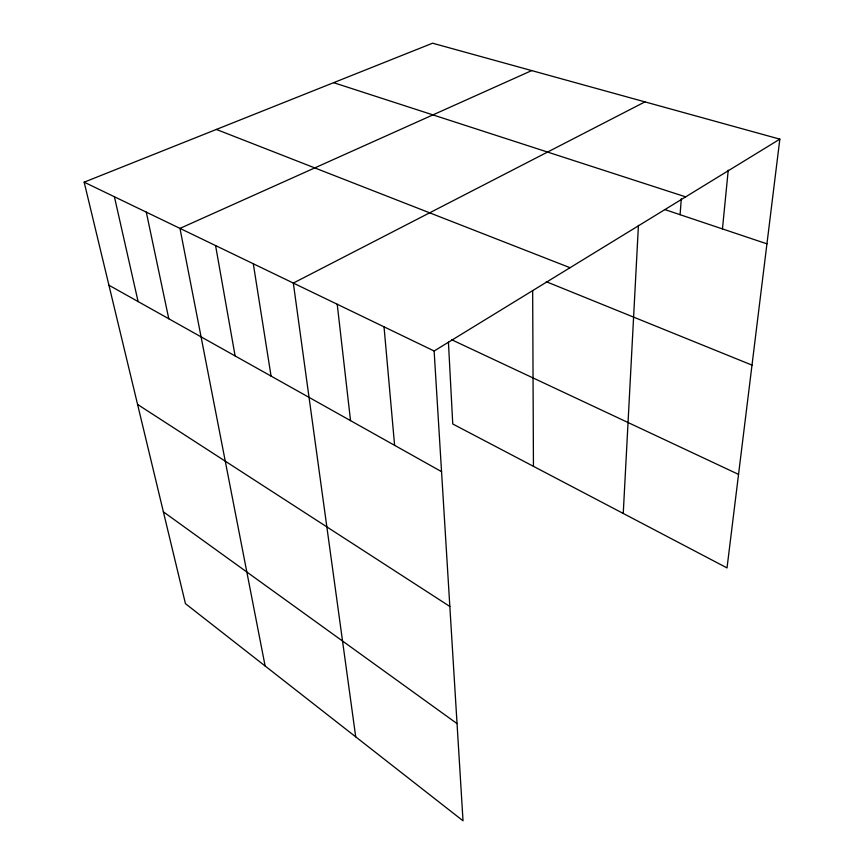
<?xml version="1.0" encoding="UTF-8"?>
<svg xmlns="http://www.w3.org/2000/svg" width="864" height="864" viewBox="0 0 864 864"><rect width="100%" height="100%" fill="white"/><g stroke="black" fill="none" stroke-linecap="round" stroke-linejoin="round"><path stroke-width="1.3" d="M623.246 513.454L638.431 225.331M680.098 214.693L681.286 198.752M722.455 228.917L728.233 170.154M84.164 182.174L434.128 351L463.018 820.8L185.447 603.655L84.164 182.174L432.583 43.2L779.836 139.147L727.024 567.918L452.758 423.986L448.427 342.155M434.128 351L779.836 139.147M644.944 101.876L293.328 283.079L355.709 736.852M531.695 70.589L179.971 228.388L265.118 665.982M333.612 82.674L685.66 196.862M664.956 209.617L766.94 243.842M216.367 129.438L570.046 267.71M546.264 281.707L752.004 365.116M451.764 339.79L738.536 474.39M108.918 285.206L441.547 471.647M137.581 404.449L449.842 606.463M163.372 511.823L457.045 723.611M114.404 196.754L138.1 301.558M146.297 212.144L168.782 318.751M215.579 245.57L235.116 355.936M253.303 263.768L271.058 376.088M337.219 304.247L350.536 420.638M384.037 326.84L394.61 445.349M532.667 290.52L533.444 466.333"/></g></svg>
